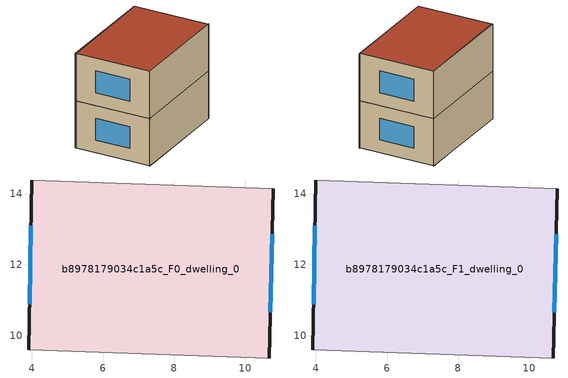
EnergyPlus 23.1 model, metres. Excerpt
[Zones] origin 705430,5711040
b8978179034c1a5c_F0_dwelling_0
 floor ground (EU_floor_Construction): 10.79,14.13 10.68,9.37 3.91,9.6 4,14.38 z0
 wall outside (EU_wall_Construction): 4,14.38 3.91,9.6 / 10.68,9.37 10.79,14.13 z0:3
 wall adiabatic (EU_wall_Construction): 10.79,14.13 4,14.38 / 3.91,9.6 10.68,9.37 z0:3
 window (EU_Window_Construction): 3.97,13.09 3.93,10.89 / 10.71,10.66 10.76,12.85 z0.81:2.19
b8978179034c1a5c_F1_dwelling_0
 floor to b8978179034c1a5c_F0_dwelling_0 (EU_floor_Construction): 10.79,14.13 10.68,9.37 3.91,9.6 4,14.38 z3
 wall outside (EU_wall_Construction): 4,14.38 3.91,9.6 / 10.68,9.37 10.79,14.13 z3:6
 wall adiabatic (EU_wall_Construction): 10.79,14.13 4,14.38 / 3.91,9.6 10.68,9.37 z3:6
 window (EU_Window_Construction): 3.97,13.09 3.93,10.89 / 10.71,10.66 10.76,12.85 z3.81:5.19
 roof outside (EU_roof_Construction): 10.68,9.37 10.79,14.13 4,14.38 3.91,9.6 z6
shading: 3.91,9.6 10.73,9.38 / 10.79,14.13 3.97,14.33 z0:6
[Building]
EU S2 Campaign: North Axis=0; Terrain=City; Solar Distribution=FullExterior
[Site:Location]
London: Latitude=51.5; Longitude=-0.5; Time Zone=0; Elevation=25
[SizingPeriod:WeatherFileDays]
AnnualSizingPeriod: Begin Month=1; Begin Day of Month=1; End Month=12; End Day of Month=31; Day of Week for Start Day=Monday; Use Weather File Daylight Saving Period=No; Use Weather File Rain and Snow Indicators=No
[MATERIAL]
EU_InternalMass_Material: Roughness=MediumRough; Thickness=0.1; Conductivity=1; Density=1800; Specific Heat=900; Thermal Absorptance=0.9; Solar Absorptance=0.7; Visible Absorptance=0.7
[MATERIAL:NOMASS] Roughness=MediumRough; Thermal Absorptance=0.9; Solar Absorptance=0.7; Visible Absorptance=0.7
Name | Thermal Resistance
EU_wall_NoMass | 0.555556
EU_roof_NoMass | 0.510204
EU_floor_NoMass | 1.68919
[WINDOWMATERIAL:SIMPLEGLAZINGSYSTEM]
EU_Window_SimpleGlazing: UFactor=3.96; Solar Heat Gain Coefficient=0.85; Visible Transmittance=0.85
[CONSTRUCTION]
EU_wall_Construction: EU_wall_NoMass
EU_roof_Construction: EU_roof_NoMass
EU_floor_Construction: EU_floor_NoMass
EU_Window_Construction: EU_Window_SimpleGlazing
EU_InternalMass_Construction: EU_InternalMass_Material
[ZONE] Type=1; Multiplier=1; Ceiling Height=autocalculate; Floor Area=autocalculate; Part of Total Floor Area=Yes
Name | Volume
b8978179034c1a5c_F0_dwelling_0 | 97.1045
b8978179034c1a5c_F1_dwelling_0 | 97.1052
[INTERNALMASS] Construction=EU_InternalMass_Construction; Surface Area=32.368
Name | Zone or ZoneList
b8978179034c1a5c_F0_dwelling_0_EU_InternalMass | b8978179034c1a5c_F0_dwelling_0
b8978179034c1a5c_F1_dwelling_0_EU_InternalMass | b8978179034c1a5c_F1_dwelling_0
[OTHEREQUIPMENT] Fuel Type=Electricity; Design Level Calculation Method=Watts/Area; Power per Zone Floor Area=1; Fraction Latent=0; Fraction Radiant=0; Fraction Lost=0; Carbon Dioxide Generation Rate=0; EndUse Subcategory=EU_Step8_InternalGains
Name | Zone or ZoneList or Space or SpaceList | Schedule
EU_Step8_InternalGain_b8978179034c1a5c_F0_dwelling_0_f000 | b8978179034c1a5c_F0_dwelling_0 | EU_Step8_GainSchedule_b8978179034c1a5c_F0_dwelling_0_f000
EU_Step8_InternalGain_b8978179034c1a5c_F1_dwelling_0_f000 | b8978179034c1a5c_F1_dwelling_0 | EU_Step8_GainSchedule_b8978179034c1a5c_F1_dwelling_0_f000
[ZONEVENTILATION:DESIGNFLOWRATE] Schedule=EU_AlwaysOn; Design Flow Rate Calculation Method=AirChanges/Hour; Air Changes per Hour=0.48; Ventilation Type=Natural; Fan Pressure Rise=0; Fan Total Efficiency=1; Constant Term Coefficient=1; Temperature Term Coefficient=0; Velocity Term Coefficient=0; Velocity Squared Term Coefficient=0; Minimum Indoor Temperature=-100; Maximum Indoor Temperature=100; Delta Temperature=-100; Minimum Outdoor Temperature=-100; Maximum Outdoor Temperature=100; Maximum Wind Speed=40
Name | Zone or ZoneList or Space or SpaceList
EU_ConstantAir_b8978179034c1a5c_F0_dwelling_0 | b8978179034c1a5c_F0_dwelling_0
EU_ConstantAir_b8978179034c1a5c_F1_dwelling_0 | b8978179034c1a5c_F1_dwelling_0
[HVACTEMPLATE:THERMOSTAT] Constant Heating Setpoint=20; Constant Cooling Setpoint=50
EU_HeatOnly_b8978179034c1a5c_F0_dwelling_0; EU_HeatOnly_b8978179034c1a5c_F1_dwelling_0
[HVACTEMPLATE:ZONE:IDEALLOADSAIRSYSTEM] System Availability Schedule=EU_AlwaysOn; Maximum Heating Supply Air Temperature=50; Minimum Cooling Supply Air Temperature=13; Maximum Heating Supply Air Humidity Ratio=0.0156; Minimum Cooling Supply Air Humidity Ratio=0.0077; Heating Limit=NoLimit; Cooling Limit=NoLimit; Heating Availability Schedule=EU_AlwaysOn; Cooling Availability Schedule=EU_CoolingOff; Dehumidification Control Type=ConstantSensibleHeatRatio; Cooling Sensible Heat Ratio=0.7; Dehumidification Setpoint=60; Humidification Control Type=None; Humidification Setpoint=30; Outdoor Air Method=None; Outdoor Air Flow Rate per Person=0.00944; Outdoor Air Flow Rate per Zone Floor Area=0; Outdoor Air Flow Rate per Zone=0; Demand Controlled Ventilation Type=None; Outdoor Air Economizer Type=NoEconomizer; Heat Recovery Type=None; Sensible Heat Recovery Effectiveness=0.7; Latent Heat Recovery Effectiveness=0.65
Name | Template Thermostat
b8978179034c1a5c_F0_dwelling_0 | EU_HeatOnly_b8978179034c1a5c_F0_dwelling_0
b8978179034c1a5c_F1_dwelling_0 | EU_HeatOnly_b8978179034c1a5c_F1_dwelling_0
[SIZING:ZONE] Zone Cooling Design Supply Air Temperature Input Method=SupplyAirTemperature; Zone Cooling Design Supply Air Temperature=13; Zone Heating Design Supply Air Temperature Input Method=SupplyAirTemperature; Zone Heating Design Supply Air Temperature=50; Zone Cooling Design Supply Air Humidity Ratio=0.008; Zone Heating Design Supply Air Humidity Ratio=0.008; Cooling Design Air Flow Method=DesignDay; Cooling Design Air Flow Rate=0; Cooling Minimum Air Flow per Zone Floor Area=0.000762; Cooling Minimum Air Flow=0; Cooling Minimum Air Flow Fraction=0.2; Heating Design Air Flow Method=DesignDay; Heating Design Air Flow Rate=0; Heating Maximum Air Flow per Zone Floor Area=0.002032; Heating Maximum Air Flow=0.141576; Heating Maximum Air Flow Fraction=0.3; Account for Dedicated Outdoor Air System=No; Dedicated Outdoor Air System Control Strategy=NeutralSupplyAir; Dedicated Outdoor Air Low Setpoint Temperature for Design=autosize; Dedicated Outdoor Air High Setpoint Temperature for Design=autosize; Zone Load Sizing Method=Sensible Load Only No Latent Load; Zone Latent Cooling Design Supply Air Humidity Ratio Input Method=HumidityRatioDifference; Zone Cooling Design Supply Air Humidity Ratio Difference=0.005; Zone Latent Heating Design Supply Air Humidity Ratio Input Method=HumidityRatioDifference; Zone Humidification Design Supply Air Humidity Ratio Difference=0.005
b8978179034c1a5c_F0_dwelling_0; b8978179034c1a5c_F1_dwelling_0
[SCHEDULE:CONSTANT]
Name | Hourly Value
EU_AlwaysOn | 1
EU_CoolingOff | 0
[SCHEDULE:FILE] Column Number=1; Rows to Skip at Top=0; Number of Hours of Data=8760; Column Separator=Comma; Interpolate to Timestep=No; Minutes per Item=60; Adjust Schedule for Daylight Savings=Yes
Name | File
EU_Step8_GainSchedule_b8978179034c1a5c_F0_dwelling_0_f000 | ../../schedules/b8978179034c1a5c/b8978179034c1a5c_F0_dwelling_0_f000_gain.csv
EU_Step8_GainSchedule_b8978179034c1a5c_F1_dwelling_0_f000 | ../../schedules/b8978179034c1a5c/b8978179034c1a5c_F1_dwelling_0_f000_gain.csv
